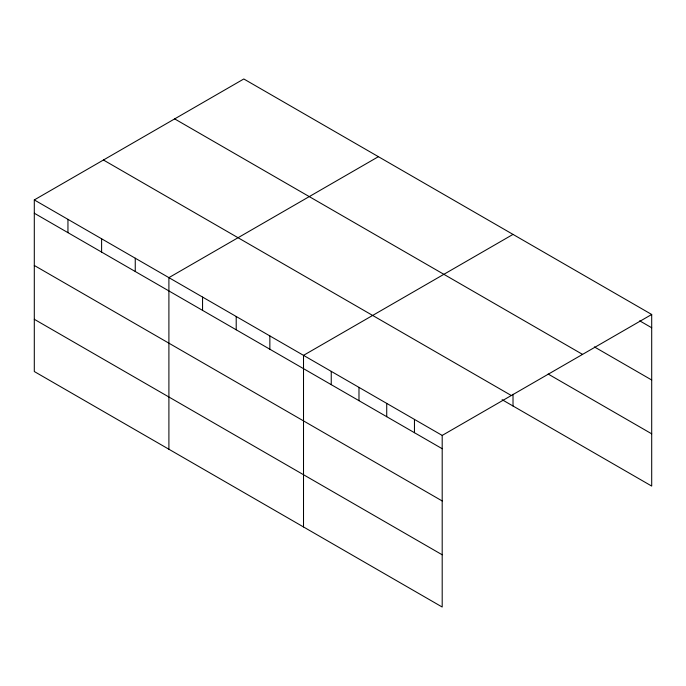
<?xml version="1.0" encoding="UTF-8"?>
<svg xmlns="http://www.w3.org/2000/svg" width="686" height="686" viewBox="0 0 686 686"><rect width="100%" height="100%" fill="white"/><g stroke="black" fill="none" stroke-linecap="round" stroke-linejoin="round"><path stroke-width="1.03" d="M502.101 399.698L651.7 486.074L651.7 314.471L243.804 78.976L34.3 199.926L34.3 371.529L442.196 607.024L442.196 435.421L34.3 199.926M378.406 156.682L168.902 277.641L168.902 449.244M513.017 234.398L303.512 355.357L303.512 526.959M442.196 435.421L651.7 314.471M639.678 320.825L651.7 327.762M594.376 346.91L651.7 380.001M174.664 118.892L582.56 354.388M548.148 374.041L651.7 433.826M103.44 160.01L511.336 395.513M34.3 213.226L442.196 448.721M34.3 265.465L442.196 500.96M34.3 319.29L442.196 554.785M513.017 394.27L513.017 406.001M414.455 419.412L414.455 432.703M386.724 403.394L386.724 416.694M358.984 387.384L358.984 400.675M331.244 371.375L331.244 384.666M269.855 335.926L269.855 349.225M236.207 316.503L236.207 329.795M202.559 297.072L202.559 310.364M135.253 258.21L135.253 271.51M101.605 238.788L101.605 252.079M67.948 219.357L67.948 232.648"/></g></svg>
